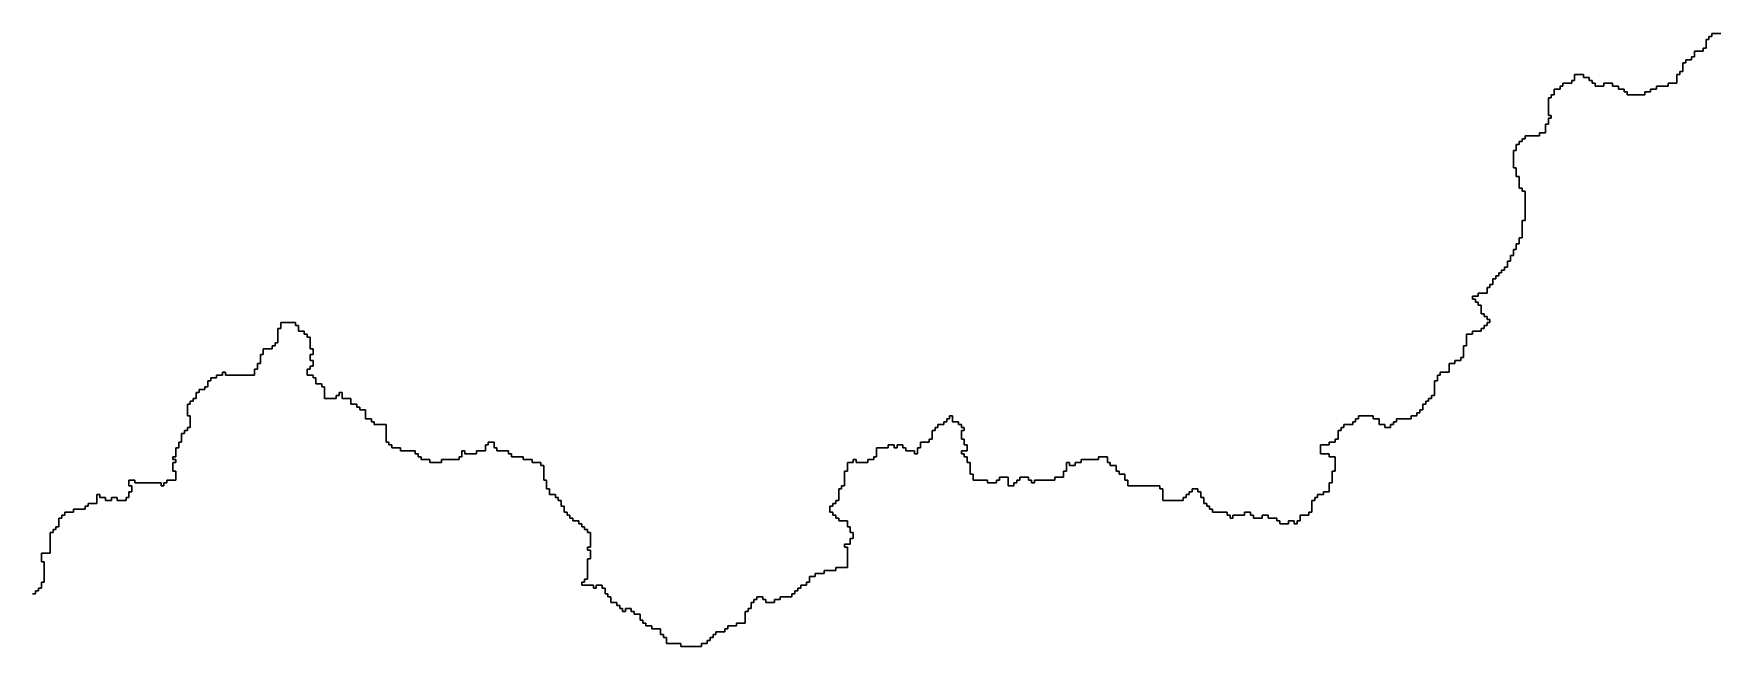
# Model space of a CAD drawing. Header units: inches. Extents: x -98695 to 376223, y 1122520 to 1501782.
# Drawn here: x 157469 to 175251, y 1310130 to 1316608 of the extents above; entities that cross this region are included whole.
import ezdxf

# ---------------------------------------------------------------- set-up
doc = ezdxf.new("R2010")
doc.units = ezdxf.units.IN
doc.header["$MEASUREMENT"] = 0
doc.layers.add('subs1', color=7, linetype='Continuous', true_color=0xc8dcf7)

msp = doc.modelspace()

# ---------------------------------------------------------------- linework, layer by layer
at = {"layer": 'subs1'}
msp.add_lwpolyline([(157457, 1310685), (157488, 1310685), (157488, 1310716), (157519, 1310716), (157519, 1310747), (157550, 1310747), (157550, 1310809), (157581, 1310809), (157581, 1311025), (157550, 1311025), (157550, 1311117), (157642, 1311117), (157642, 1311333), (157673, 1311333), (157673, 1311364), (157704, 1311364), (157704, 1311395), (157735, 1311395), (157735, 1311487), (157766, 1311487), (157766, 1311518), (157797, 1311518), (157797, 1311549), (157889, 1311549), (157889, 1311580), (158013, 1311580), (158013, 1311611), (158043, 1311611), (158043, 1311642), (158136, 1311642), (158136, 1311734), (158167, 1311734), (158167, 1311703), (158228, 1311703), (158228, 1311672), (158290, 1311672), (158290, 1311703), (158352, 1311703), (158352, 1311672), (158444, 1311672), (158444, 1311703), (158475, 1311703), (158475, 1311765), (158506, 1311765), (158506, 1311827), (158475, 1311827), (158475, 1311888), (158537, 1311888), (158537, 1311858), (158815, 1311858), (158815, 1311827), (158845, 1311827), (158845, 1311858), (158876, 1311858), (158876, 1311888), (158969, 1311888), (158969, 1311981), (158938, 1311981), (158938, 1312073), (158969, 1312073), (158969, 1312104), (158938, 1312104), (158938, 1312135), (158969, 1312135), (158969, 1312228), (159000, 1312228), (159000, 1312289), (159030, 1312289), (159030, 1312382), (159061, 1312382), (159061, 1312413), (159092, 1312413), (159092, 1312444), (159123, 1312444), (159123, 1312567), (159092, 1312567), (159092, 1312690), (159123, 1312690), (159123, 1312721), (159154, 1312721), (159154, 1312752), (159185, 1312752), (159185, 1312814), (159216, 1312814), (159216, 1312845), (159277, 1312845), (159277, 1312875), (159308, 1312875), (159308, 1312937), (159339, 1312937), (159339, 1312968), (159401, 1312968), (159401, 1312999), (159462, 1312999), (159462, 1313030), (159493, 1313030), (159493, 1312999), (159802, 1312999), (159802, 1313061), (159833, 1313061), (159833, 1313122), (159863, 1313122), (159863, 1313215), (159894, 1313215), (159894, 1313276), (159987, 1313276), (159987, 1313307), (160018, 1313307), (160018, 1313338), (160048, 1313338), (160048, 1313492), (160079, 1313492), (160079, 1313554), (160234, 1313554), (160234, 1313523), (160264, 1313523), (160264, 1313462), (160326, 1313462), (160326, 1313431), (160357, 1313431), (160357, 1313400), (160388, 1313400), (160388, 1313276), (160419, 1313276), (160419, 1313215), (160388, 1313215), (160388, 1313153), (160419, 1313153), (160419, 1313091), (160388, 1313091), (160388, 1313061), (160357, 1313061), (160357, 1312999), (160419, 1312999), (160419, 1312968), (160449, 1312968), (160449, 1312906), (160511, 1312906), (160511, 1312875), (160542, 1312875), (160542, 1312752), (160665, 1312752), (160665, 1312783), (160696, 1312783), (160696, 1312814), (160727, 1312814), (160727, 1312752), (160820, 1312752), (160820, 1312690), (160881, 1312690), (160881, 1312660), (160912, 1312660), (160912, 1312629), (160974, 1312629), (160974, 1312536), (161036, 1312536), (161036, 1312505), (161066, 1312505), (161066, 1312474), (161190, 1312474), (161190, 1312289), (161221, 1312289), (161221, 1312259), (161251, 1312259), (161251, 1312228), (161344, 1312228), (161344, 1312197), (161498, 1312197), (161498, 1312166), (161529, 1312166), (161529, 1312135), (161560, 1312135), (161560, 1312104), (161652, 1312104), (161652, 1312073), (161776, 1312073), (161776, 1312104), (161961, 1312104), (161961, 1312135), (161992, 1312135), (161992, 1312197), (162023, 1312197), (162023, 1312166), (162146, 1312166), (162146, 1312197), (162239, 1312197), (162239, 1312259), (162269, 1312259), (162269, 1312289), (162331, 1312289), (162331, 1312228), (162362, 1312228), (162362, 1312197), (162485, 1312197), (162485, 1312166), (162516, 1312166), (162516, 1312135), (162640, 1312135), (162640, 1312104), (162732, 1312104), (162732, 1312073), (162825, 1312073), (162825, 1312043), (162856, 1312043), (162856, 1311888), (162886, 1311888), (162886, 1311796), (162917, 1311796), (162917, 1311734), (162979, 1311734), (162979, 1311703), (163010, 1311703), (163010, 1311672), (163041, 1311672), (163041, 1311611), (163071, 1311611), (163071, 1311549), (163102, 1311549), (163102, 1311518), (163133, 1311518), (163133, 1311487), (163164, 1311487), (163164, 1311457), (163226, 1311457), (163226, 1311426), (163257, 1311426), (163257, 1311395), (163287, 1311395), (163287, 1311364), (163318, 1311364), (163318, 1311333), (163349, 1311333), (163349, 1311179), (163318, 1311179), (163318, 1311148), (163349, 1311148), (163349, 1311056), (163318, 1311056), (163318, 1310840), (163287, 1310840), (163287, 1310809), (163257, 1310809), (163257, 1310778), (163380, 1310778), (163380, 1310747), (163411, 1310747), (163411, 1310778), (163472, 1310778), (163472, 1310747), (163503, 1310747), (163503, 1310685), (163534, 1310685), (163534, 1310655), (163565, 1310655), (163565, 1310593), (163627, 1310593), (163627, 1310562), (163658, 1310562), (163658, 1310531), (163688, 1310531), (163688, 1310500), (163719, 1310500), (163719, 1310531), (163781, 1310531), (163781, 1310500), (163812, 1310500), (163812, 1310469), (163873, 1310469), (163873, 1310408), (163904, 1310408), (163904, 1310377), (163935, 1310377), (163935, 1310346), (163997, 1310346), (163997, 1310315), (164089, 1310315), (164089, 1310254), (164120, 1310254), (164120, 1310223), (164151, 1310223), (164151, 1310161), (164305, 1310161), (164305, 1310130), (164521, 1310130), (164521, 1310161), (164583, 1310161), (164583, 1310192), (164614, 1310192), (164614, 1310223), (164645, 1310223), (164645, 1310254), (164675, 1310254), (164675, 1310284), (164768, 1310284), (164768, 1310315), (164799, 1310315), (164799, 1310346), (164891, 1310346), (164891, 1310377), (164984, 1310377), (164984, 1310500), (165015, 1310500), (165015, 1310531), (165046, 1310531), (165046, 1310593), (165076, 1310593), (165076, 1310624), (165107, 1310624), (165107, 1310655), (165169, 1310655), (165169, 1310624), (165200, 1310624), (165200, 1310593), (165292, 1310593), (165292, 1310624), (165354, 1310624), (165354, 1310655), (165477, 1310655), (165477, 1310685), (165508, 1310685), (165508, 1310716), (165539, 1310716), (165539, 1310747), (165570, 1310747), (165570, 1310778), (165632, 1310778), (165632, 1310809), (165663, 1310809), (165663, 1310870), (165724, 1310870), (165724, 1310901), (165817, 1310901), (165817, 1310932), (165940, 1310932), (165940, 1310963), (166064, 1310963), (166064, 1311179), (166033, 1311179), (166033, 1311210), (166094, 1311210), (166094, 1311271), (166125, 1311271), (166125, 1311333), (166094, 1311333), (166094, 1311395), (166064, 1311395), (166064, 1311457), (165971, 1311457), (165971, 1311487), (165940, 1311487), (165940, 1311518), (165909, 1311518), (165909, 1311549), (165878, 1311549), (165878, 1311611), (165909, 1311611), (165909, 1311642), (165940, 1311642), (165940, 1311672), (165971, 1311672), (165971, 1311796), (166002, 1311796), (166002, 1311827), (166033, 1311827), (166033, 1311981), (166064, 1311981), (166064, 1312073), (166125, 1312073), (166125, 1312104), (166156, 1312104), (166156, 1312073), (166280, 1312073), (166280, 1312104), (166341, 1312104), (166341, 1312135), (166372, 1312135), (166372, 1312228), (166495, 1312228), (166495, 1312259), (166557, 1312259), (166557, 1312228), (166588, 1312228), (166588, 1312259), (166650, 1312259), (166650, 1312228), (166681, 1312228), (166681, 1312197), (166773, 1312197), (166773, 1312166), (166804, 1312166), (166804, 1312228), (166835, 1312228), (166835, 1312289), (166927, 1312289), (166927, 1312320), (166958, 1312320), (166958, 1312413), (166989, 1312413), (166989, 1312444), (167020, 1312444), (167020, 1312474), (167082, 1312474), (167082, 1312505), (167112, 1312505), (167112, 1312536), (167143, 1312536), (167143, 1312567), (167174, 1312567), (167174, 1312505), (167236, 1312505), (167236, 1312474), (167267, 1312474), (167267, 1312444), (167297, 1312444), (167297, 1312413), (167267, 1312413), (167267, 1312320), (167297, 1312320), (167297, 1312259), (167328, 1312259), (167328, 1312197), (167267, 1312197), (167267, 1312166), (167297, 1312166), (167297, 1312135), (167328, 1312135), (167328, 1312073), (167359, 1312073), (167359, 1311950), (167390, 1311950), (167390, 1311888), (167544, 1311888), (167544, 1311858), (167637, 1311858), (167637, 1311888), (167668, 1311888), (167668, 1311919), (167760, 1311919), (167760, 1311827), (167822, 1311827), (167822, 1311858), (167853, 1311858), (167853, 1311888), (167884, 1311888), (167884, 1311919), (167976, 1311919), (167976, 1311888), (168007, 1311888), (168007, 1311858), (168038, 1311858), (168038, 1311888), (168254, 1311888), (168254, 1311919), (168346, 1311919), (168346, 1311981), (168377, 1311981), (168377, 1312073), (168408, 1312073), (168408, 1312043), (168470, 1312043), (168470, 1312073), (168531, 1312073), (168531, 1312104), (168716, 1312104), (168716, 1312135), (168809, 1312135), (168809, 1312073), (168840, 1312073), (168840, 1312043), (168901, 1312043), (168901, 1311981), (168932, 1311981), (168932, 1311950), (168994, 1311950), (168994, 1311888), (169025, 1311888), (169025, 1311827), (169364, 1311827), (169364, 1311796), (169395, 1311796), (169395, 1311672), (169611, 1311672), (169611, 1311703), (169642, 1311703), (169642, 1311734), (169673, 1311734), (169673, 1311765), (169704, 1311765), (169704, 1311796), (169765, 1311796), (169765, 1311765), (169796, 1311765), (169796, 1311703), (169827, 1311703), (169827, 1311642), (169858, 1311642), (169858, 1311611), (169889, 1311611), (169889, 1311580), (169919, 1311580), (169919, 1311549), (170074, 1311549), (170074, 1311518), (170105, 1311518), (170105, 1311487), (170135, 1311487), (170135, 1311518), (170259, 1311518), (170259, 1311549), (170320, 1311549), (170320, 1311518), (170351, 1311518), (170351, 1311487), (170444, 1311487), (170444, 1311518), (170506, 1311518), (170506, 1311487), (170598, 1311487), (170598, 1311457), (170629, 1311457), (170629, 1311426), (170721, 1311426), (170721, 1311457), (170783, 1311457), (170783, 1311426), (170814, 1311426), (170814, 1311457), (170845, 1311457), (170845, 1311518), (170937, 1311518), (170937, 1311549), (170968, 1311549), (170968, 1311672), (170999, 1311672), (170999, 1311703), (171030, 1311703), (171030, 1311734), (171092, 1311734), (171092, 1311765), (171153, 1311765), (171153, 1311858), (171184, 1311858), (171184, 1311981), (171215, 1311981), (171215, 1312135), (171153, 1312135), (171153, 1312166), (171061, 1312166), (171061, 1312259), (171153, 1312259), (171153, 1312289), (171215, 1312289), (171215, 1312320), (171246, 1312320), (171246, 1312413), (171277, 1312413), (171277, 1312444), (171308, 1312444), (171308, 1312474), (171400, 1312474), (171400, 1312505), (171431, 1312505), (171431, 1312536), (171462, 1312536), (171462, 1312567), (171616, 1312567), (171616, 1312536), (171678, 1312536), (171678, 1312474), (171739, 1312474), (171739, 1312444), (171801, 1312444), (171801, 1312474), (171832, 1312474), (171832, 1312505), (171863, 1312505), (171863, 1312536), (172017, 1312536), (172017, 1312567), (172079, 1312567), (172079, 1312598), (172110, 1312598), (172110, 1312629), (172140, 1312629), (172140, 1312690), (172171, 1312690), (172171, 1312721), (172202, 1312721), (172202, 1312752), (172233, 1312752), (172233, 1312783), (172264, 1312783), (172264, 1312937), (172295, 1312937), (172295, 1312999), (172325, 1312999), (172325, 1313030), (172418, 1313030), (172418, 1313122), (172480, 1313122), (172480, 1313153), (172541, 1313153), (172541, 1313184), (172572, 1313184), (172572, 1313307), (172603, 1313307), (172603, 1313431), (172665, 1313431), (172665, 1313462), (172757, 1313462), (172757, 1313492), (172788, 1313492), (172788, 1313523), (172819, 1313523), (172819, 1313554), (172850, 1313554), (172850, 1313585), (172819, 1313585), (172819, 1313616), (172788, 1313616), (172788, 1313647), (172757, 1313647), (172757, 1313739), (172726, 1313739), (172726, 1313770), (172696, 1313770), (172696, 1313801), (172665, 1313801), (172665, 1313832), (172726, 1313832), (172726, 1313863), (172819, 1313863), (172819, 1313924), (172850, 1313924), (172850, 1313955), (172881, 1313955), (172881, 1314017), (172912, 1314017), (172912, 1314048), (172942, 1314048), (172942, 1314079), (172973, 1314079), (172973, 1314109), (173004, 1314109), (173004, 1314140), (173035, 1314140), (173035, 1314202), (173066, 1314202), (173066, 1314264), (173097, 1314264), (173097, 1314325), (173128, 1314325), (173128, 1314387), (173158, 1314387), (173158, 1314449), (173189, 1314449), (173189, 1314634), (173220, 1314634), (173220, 1314942), (173189, 1314942), (173189, 1314973), (173158, 1314973), (173158, 1315096), (173128, 1315096), (173128, 1315189), (173097, 1315189), (173097, 1315374), (173128, 1315374), (173128, 1315436), (173158, 1315436), (173158, 1315467), (173189, 1315467), (173189, 1315497), (173220, 1315497), (173220, 1315528), (173374, 1315528), (173374, 1315559), (173436, 1315559), (173436, 1315652), (173467, 1315652), (173467, 1315713), (173498, 1315713), (173498, 1315744), (173467, 1315744), (173467, 1315929), (173498, 1315929), (173498, 1315960), (173529, 1315960), (173529, 1316022), (173590, 1316022), (173590, 1316053), (173621, 1316053), (173621, 1316084), (173714, 1316084), (173714, 1316114), (173744, 1316114), (173744, 1316176), (173837, 1316176), (173837, 1316145), (173899, 1316145), (173899, 1316114), (173930, 1316114), (173930, 1316084), (173960, 1316084), (173960, 1316053), (174053, 1316053), (174053, 1316084), (174145, 1316084), (174145, 1316053), (174207, 1316053), (174207, 1316022), (174269, 1316022), (174269, 1315991), (174300, 1315991), (174300, 1315960), (174485, 1315960), (174485, 1315991), (174546, 1315991), (174546, 1316022), (174608, 1316022), (174608, 1316053), (174732, 1316053), (174732, 1316084), (174824, 1316084), (174824, 1316176), (174855, 1316176), (174855, 1316207), (174886, 1316207), (174886, 1316299), (174917, 1316299), (174917, 1316330), (174978, 1316330), (174978, 1316361), (175009, 1316361), (175009, 1316423), (175102, 1316423), (175102, 1316454), (175133, 1316454), (175133, 1316546), (175163, 1316546), (175163, 1316577), (175194, 1316577), (175194, 1316608), (175287, 1316608)], dxfattribs=at)
msp.add_polyline3d([(175287, 1316608, 0), (175194, 1316608, 0), (175194, 1316577, 0), (175163, 1316577, 0), (175163, 1316546, 0), (175133, 1316546, 0), (175133, 1316454, 0), (175102, 1316454, 0), (175102, 1316423, 0), (175009, 1316423, 0), (175009, 1316361, 0), (174978, 1316361, 0), (174978, 1316330, 0), (174917, 1316330, 0), (174917, 1316299, 0), (174886, 1316299, 0), (174886, 1316207, 0), (174855, 1316207, 0), (174855, 1316176, 0), (174824, 1316176, 0), (174824, 1316084, 0), (174732, 1316084, 0), (174732, 1316053, 0), (174608, 1316053, 0), (174608, 1316022, 0), (174546, 1316022, 0), (174546, 1315991, 0), (174485, 1315991, 0), (174485, 1315960, 0), (174300, 1315960, 0), (174300, 1315991, 0), (174269, 1315991, 0), (174269, 1316022, 0), (174207, 1316022, 0), (174207, 1316053, 0), (174145, 1316053, 0), (174145, 1316084, 0), (174053, 1316084, 0), (174053, 1316053, 0), (173960, 1316053, 0), (173960, 1316084, 0), (173930, 1316084, 0), (173930, 1316114, 0), (173899, 1316114, 0), (173899, 1316145, 0), (173837, 1316145, 0), (173837, 1316176, 0), (173744, 1316176, 0), (173744, 1316114, 0), (173714, 1316114, 0), (173714, 1316084, 0), (173621, 1316084, 0), (173621, 1316053, 0), (173590, 1316053, 0), (173590, 1316022, 0), (173529, 1316022, 0), (173529, 1315960, 0), (173498, 1315960, 0), (173498, 1315929, 0), (173467, 1315929, 0), (173467, 1315744, 0), (173498, 1315744, 0), (173498, 1315713, 0), (173467, 1315713, 0), (173467, 1315652, 0), (173436, 1315652, 0), (173436, 1315559, 0), (173374, 1315559, 0), (173374, 1315528, 0), (173220, 1315528, 0), (173220, 1315497, 0), (173189, 1315497, 0), (173189, 1315467, 0), (173158, 1315467, 0), (173158, 1315436, 0), (173128, 1315436, 0), (173128, 1315374, 0), (173097, 1315374, 0), (173097, 1315189, 0), (173128, 1315189, 0), (173128, 1315096, 0), (173158, 1315096, 0), (173158, 1314973, 0), (173189, 1314973, 0), (173189, 1314942, 0), (173220, 1314942, 0), (173220, 1314634, 0), (173189, 1314634, 0), (173189, 1314449, 0), (173158, 1314449, 0), (173158, 1314387, 0), (173128, 1314387, 0), (173128, 1314325, 0), (173097, 1314325, 0), (173097, 1314264, 0), (173066, 1314264, 0), (173066, 1314202, 0), (173035, 1314202, 0), (173035, 1314140, 0), (173004, 1314140, 0), (173004, 1314109, 0), (172973, 1314109, 0), (172973, 1314079, 0), (172942, 1314079, 0), (172942, 1314048, 0), (172912, 1314048, 0), (172912, 1314017, 0), (172881, 1314017, 0), (172881, 1313955, 0), (172850, 1313955, 0), (172850, 1313924, 0), (172819, 1313924, 0), (172819, 1313863, 0), (172726, 1313863, 0), (172726, 1313832, 0), (172665, 1313832, 0), (172665, 1313801, 0), (172696, 1313801, 0), (172696, 1313770, 0), (172726, 1313770, 0), (172726, 1313739, 0), (172757, 1313739, 0), (172757, 1313647, 0), (172788, 1313647, 0), (172788, 1313616, 0), (172819, 1313616, 0), (172819, 1313585, 0), (172850, 1313585, 0), (172850, 1313554, 0), (172819, 1313554, 0), (172819, 1313523, 0), (172788, 1313523, 0), (172788, 1313492, 0), (172757, 1313492, 0), (172757, 1313462, 0), (172665, 1313462, 0), (172665, 1313431, 0), (172603, 1313431, 0), (172603, 1313307, 0), (172572, 1313307, 0), (172572, 1313184, 0), (172541, 1313184, 0), (172541, 1313153, 0), (172480, 1313153, 0), (172480, 1313122, 0), (172418, 1313122, 0), (172418, 1313030, 0), (172325, 1313030, 0), (172325, 1312999, 0), (172295, 1312999, 0), (172295, 1312937, 0), (172264, 1312937, 0), (172264, 1312783, 0), (172233, 1312783, 0), (172233, 1312752, 0), (172202, 1312752, 0), (172202, 1312721, 0), (172171, 1312721, 0), (172171, 1312690, 0), (172140, 1312690, 0), (172140, 1312629, 0), (172110, 1312629, 0), (172110, 1312598, 0), (172079, 1312598, 0), (172079, 1312567, 0), (172017, 1312567, 0), (172017, 1312536, 0), (171863, 1312536, 0), (171863, 1312505, 0), (171832, 1312505, 0), (171832, 1312474, 0), (171801, 1312474, 0), (171801, 1312444, 0), (171739, 1312444, 0), (171739, 1312474, 0), (171678, 1312474, 0), (171678, 1312536, 0), (171616, 1312536, 0), (171616, 1312567, 0), (171462, 1312567, 0), (171462, 1312536, 0), (171431, 1312536, 0), (171431, 1312505, 0), (171400, 1312505, 0), (171400, 1312474, 0), (171308, 1312474, 0), (171308, 1312444, 0), (171277, 1312444, 0), (171277, 1312413, 0), (171246, 1312413, 0), (171246, 1312320, 0), (171215, 1312320, 0), (171215, 1312289, 0), (171153, 1312289, 0), (171153, 1312259, 0), (171061, 1312259, 0), (171061, 1312166, 0), (171153, 1312166, 0), (171153, 1312135, 0), (171215, 1312135, 0), (171215, 1311981, 0), (171184, 1311981, 0), (171184, 1311858, 0), (171153, 1311858, 0), (171153, 1311765, 0), (171092, 1311765, 0), (171092, 1311734, 0), (171030, 1311734, 0), (171030, 1311703, 0), (170999, 1311703, 0), (170999, 1311672, 0), (170968, 1311672, 0), (170968, 1311549, 0), (170937, 1311549, 0), (170937, 1311518, 0), (170845, 1311518, 0), (170845, 1311457, 0), (170814, 1311457, 0), (170814, 1311426, 0), (170783, 1311426, 0), (170783, 1311457, 0), (170721, 1311457, 0), (170721, 1311426, 0), (170629, 1311426, 0), (170629, 1311457, 0), (170598, 1311457, 0), (170598, 1311487, 0), (170506, 1311487, 0), (170506, 1311518, 0), (170444, 1311518, 0), (170444, 1311487, 0), (170351, 1311487, 0), (170351, 1311518, 0), (170320, 1311518, 0), (170320, 1311549, 0), (170259, 1311549, 0), (170259, 1311518, 0), (170135, 1311518, 0), (170135, 1311487, 0), (170105, 1311487, 0), (170105, 1311518, 0), (170074, 1311518, 0), (170074, 1311549, 0), (169919, 1311549, 0), (169919, 1311580, 0), (169889, 1311580, 0), (169889, 1311611, 0), (169858, 1311611, 0), (169858, 1311642, 0), (169827, 1311642, 0), (169827, 1311703, 0), (169796, 1311703, 0), (169796, 1311765, 0), (169765, 1311765, 0), (169765, 1311796, 0), (169704, 1311796, 0), (169704, 1311765, 0), (169673, 1311765, 0), (169673, 1311734, 0), (169642, 1311734, 0), (169642, 1311703, 0), (169611, 1311703, 0), (169611, 1311672, 0), (169395, 1311672, 0), (169395, 1311796, 0), (169364, 1311796, 0), (169364, 1311827, 0), (169025, 1311827, 0), (169025, 1311888, 0), (168994, 1311888, 0), (168994, 1311950, 0), (168932, 1311950, 0), (168932, 1311981, 0), (168901, 1311981, 0), (168901, 1312043, 0), (168840, 1312043, 0), (168840, 1312073, 0), (168809, 1312073, 0), (168809, 1312135, 0), (168716, 1312135, 0), (168716, 1312104, 0), (168531, 1312104, 0), (168531, 1312073, 0), (168470, 1312073, 0), (168470, 1312043, 0), (168408, 1312043, 0), (168408, 1312073, 0), (168377, 1312073, 0), (168377, 1311981, 0), (168346, 1311981, 0), (168346, 1311919, 0), (168254, 1311919, 0), (168254, 1311888, 0), (168038, 1311888, 0), (168038, 1311858, 0), (168007, 1311858, 0), (168007, 1311888, 0), (167976, 1311888, 0), (167976, 1311919, 0), (167884, 1311919, 0), (167884, 1311888, 0), (167853, 1311888, 0), (167853, 1311858, 0), (167822, 1311858, 0), (167822, 1311827, 0), (167760, 1311827, 0), (167760, 1311919, 0), (167668, 1311919, 0), (167668, 1311888, 0), (167637, 1311888, 0), (167637, 1311858, 0), (167544, 1311858, 0), (167544, 1311888, 0), (167390, 1311888, 0), (167390, 1311950, 0), (167359, 1311950, 0), (167359, 1312073, 0), (167328, 1312073, 0), (167328, 1312135, 0), (167297, 1312135, 0), (167297, 1312166, 0), (167267, 1312166, 0), (167267, 1312197, 0), (167328, 1312197, 0), (167328, 1312259, 0), (167297, 1312259, 0), (167297, 1312320, 0), (167267, 1312320, 0), (167267, 1312413, 0), (167297, 1312413, 0), (167297, 1312444, 0), (167267, 1312444, 0), (167267, 1312474, 0), (167236, 1312474, 0), (167236, 1312505, 0), (167174, 1312505, 0), (167174, 1312567, 0), (167143, 1312567, 0), (167143, 1312536, 0), (167112, 1312536, 0), (167112, 1312505, 0), (167082, 1312505, 0), (167082, 1312474, 0), (167020, 1312474, 0), (167020, 1312444, 0), (166989, 1312444, 0), (166989, 1312413, 0), (166958, 1312413, 0), (166958, 1312320, 0), (166927, 1312320, 0), (166927, 1312289, 0), (166835, 1312289, 0), (166835, 1312228, 0), (166804, 1312228, 0), (166804, 1312166, 0), (166773, 1312166, 0), (166773, 1312197, 0), (166681, 1312197, 0), (166681, 1312228, 0), (166650, 1312228, 0), (166650, 1312259, 0), (166588, 1312259, 0), (166588, 1312228, 0), (166557, 1312228, 0), (166557, 1312259, 0), (166495, 1312259, 0), (166495, 1312228, 0), (166372, 1312228, 0), (166372, 1312135, 0), (166341, 1312135, 0), (166341, 1312104, 0), (166280, 1312104, 0), (166280, 1312073, 0), (166156, 1312073, 0), (166156, 1312104, 0), (166125, 1312104, 0), (166125, 1312073, 0), (166064, 1312073, 0), (166064, 1311981, 0), (166033, 1311981, 0), (166033, 1311827, 0), (166002, 1311827, 0), (166002, 1311796, 0), (165971, 1311796, 0), (165971, 1311672, 0), (165940, 1311672, 0), (165940, 1311642, 0), (165909, 1311642, 0), (165909, 1311611, 0), (165878, 1311611, 0), (165878, 1311549, 0), (165909, 1311549, 0), (165909, 1311518, 0), (165940, 1311518, 0), (165940, 1311487, 0), (165971, 1311487, 0), (165971, 1311457, 0), (166064, 1311457, 0), (166064, 1311395, 0), (166094, 1311395, 0), (166094, 1311333, 0), (166125, 1311333, 0), (166125, 1311271, 0), (166094, 1311271, 0), (166094, 1311210, 0), (166033, 1311210, 0), (166033, 1311179, 0), (166064, 1311179, 0), (166064, 1310963, 0), (165940, 1310963, 0), (165940, 1310932, 0), (165817, 1310932, 0), (165817, 1310901, 0), (165724, 1310901, 0), (165724, 1310870, 0), (165663, 1310870, 0), (165663, 1310809, 0), (165632, 1310809, 0), (165632, 1310778, 0), (165570, 1310778, 0), (165570, 1310747, 0), (165539, 1310747, 0), (165539, 1310716, 0), (165508, 1310716, 0), (165508, 1310685, 0), (165477, 1310685, 0), (165477, 1310655, 0), (165354, 1310655, 0), (165354, 1310624, 0), (165292, 1310624, 0), (165292, 1310593, 0), (165200, 1310593, 0), (165200, 1310624, 0), (165169, 1310624, 0), (165169, 1310655, 0), (165107, 1310655, 0), (165107, 1310624, 0), (165076, 1310624, 0), (165076, 1310593, 0), (165046, 1310593, 0), (165046, 1310531, 0), (165015, 1310531, 0), (165015, 1310500, 0), (164984, 1310500, 0), (164984, 1310377, 0), (164891, 1310377, 0), (164891, 1310346, 0), (164799, 1310346, 0), (164799, 1310315, 0), (164768, 1310315, 0), (164768, 1310284, 0), (164675, 1310284, 0), (164675, 1310254, 0), (164645, 1310254, 0), (164645, 1310223, 0), (164614, 1310223, 0), (164614, 1310192, 0), (164583, 1310192, 0), (164583, 1310161, 0), (164521, 1310161, 0), (164521, 1310130, 0), (164305, 1310130, 0), (164305, 1310161, 0), (164151, 1310161, 0), (164151, 1310223, 0), (164120, 1310223, 0), (164120, 1310254, 0), (164089, 1310254, 0), (164089, 1310315, 0), (163997, 1310315, 0), (163997, 1310346, 0), (163935, 1310346, 0), (163935, 1310377, 0), (163904, 1310377, 0), (163904, 1310408, 0), (163873, 1310408, 0), (163873, 1310469, 0), (163812, 1310469, 0), (163812, 1310500, 0), (163781, 1310500, 0), (163781, 1310531, 0), (163719, 1310531, 0), (163719, 1310500, 0), (163688, 1310500, 0), (163688, 1310531, 0), (163658, 1310531, 0), (163658, 1310562, 0), (163627, 1310562, 0), (163627, 1310593, 0), (163565, 1310593, 0), (163565, 1310655, 0), (163534, 1310655, 0), (163534, 1310685, 0), (163503, 1310685, 0), (163503, 1310747, 0), (163472, 1310747, 0), (163472, 1310778, 0), (163411, 1310778, 0), (163411, 1310747, 0), (163380, 1310747, 0), (163380, 1310778, 0), (163257, 1310778, 0), (163257, 1310809, 0), (163287, 1310809, 0), (163287, 1310840, 0), (163318, 1310840, 0), (163318, 1311056, 0), (163349, 1311056, 0), (163349, 1311148, 0), (163318, 1311148, 0), (163318, 1311179, 0), (163349, 1311179, 0), (163349, 1311333, 0), (163318, 1311333, 0), (163318, 1311364, 0), (163287, 1311364, 0), (163287, 1311395, 0), (163257, 1311395, 0), (163257, 1311426, 0), (163226, 1311426, 0), (163226, 1311457, 0), (163164, 1311457, 0), (163164, 1311487, 0), (163133, 1311487, 0), (163133, 1311518, 0), (163102, 1311518, 0), (163102, 1311549, 0), (163071, 1311549, 0), (163071, 1311611, 0), (163041, 1311611, 0), (163041, 1311672, 0), (163010, 1311672, 0), (163010, 1311703, 0), (162979, 1311703, 0), (162979, 1311734, 0), (162917, 1311734, 0), (162917, 1311796, 0), (162886, 1311796, 0), (162886, 1311888, 0), (162856, 1311888, 0), (162856, 1312043, 0), (162825, 1312043, 0), (162825, 1312073, 0), (162732, 1312073, 0), (162732, 1312104, 0), (162640, 1312104, 0), (162640, 1312135, 0), (162516, 1312135, 0), (162516, 1312166, 0), (162485, 1312166, 0), (162485, 1312197, 0), (162362, 1312197, 0), (162362, 1312228, 0), (162331, 1312228, 0), (162331, 1312289, 0), (162269, 1312289, 0), (162269, 1312259, 0), (162239, 1312259, 0), (162239, 1312197, 0), (162146, 1312197, 0), (162146, 1312166, 0), (162023, 1312166, 0), (162023, 1312197, 0), (161992, 1312197, 0), (161992, 1312135, 0), (161961, 1312135, 0), (161961, 1312104, 0), (161776, 1312104, 0), (161776, 1312073, 0), (161652, 1312073, 0), (161652, 1312104, 0), (161560, 1312104, 0), (161560, 1312135, 0), (161529, 1312135, 0), (161529, 1312166, 0), (161498, 1312166, 0), (161498, 1312197, 0), (161344, 1312197, 0), (161344, 1312228, 0), (161251, 1312228, 0), (161251, 1312259, 0), (161221, 1312259, 0), (161221, 1312289, 0), (161190, 1312289, 0), (161190, 1312474, 0), (161066, 1312474, 0), (161066, 1312505, 0), (161036, 1312505, 0), (161036, 1312536, 0), (160974, 1312536, 0), (160974, 1312629, 0), (160912, 1312629, 0), (160912, 1312660, 0), (160881, 1312660, 0), (160881, 1312690, 0), (160820, 1312690, 0), (160820, 1312752, 0), (160727, 1312752, 0), (160727, 1312814, 0), (160696, 1312814, 0), (160696, 1312783, 0), (160665, 1312783, 0), (160665, 1312752, 0), (160542, 1312752, 0), (160542, 1312875, 0), (160511, 1312875, 0), (160511, 1312906, 0), (160449, 1312906, 0), (160449, 1312968, 0), (160419, 1312968, 0), (160419, 1312999, 0), (160357, 1312999, 0), (160357, 1313061, 0), (160388, 1313061, 0), (160388, 1313091, 0), (160419, 1313091, 0), (160419, 1313153, 0), (160388, 1313153, 0), (160388, 1313215, 0), (160419, 1313215, 0), (160419, 1313276, 0), (160388, 1313276, 0), (160388, 1313400, 0), (160357, 1313400, 0), (160357, 1313431, 0), (160326, 1313431, 0), (160326, 1313462, 0), (160264, 1313462, 0), (160264, 1313523, 0), (160234, 1313523, 0), (160234, 1313554, 0), (160079, 1313554, 0), (160079, 1313492, 0), (160048, 1313492, 0), (160048, 1313338, 0), (160018, 1313338, 0), (160018, 1313307, 0), (159987, 1313307, 0), (159987, 1313276, 0), (159894, 1313276, 0), (159894, 1313215, 0), (159863, 1313215, 0), (159863, 1313122, 0), (159833, 1313122, 0), (159833, 1313061, 0), (159802, 1313061, 0), (159802, 1312999, 0), (159493, 1312999, 0), (159493, 1313030, 0), (159462, 1313030, 0), (159462, 1312999, 0), (159401, 1312999, 0), (159401, 1312968, 0), (159339, 1312968, 0), (159339, 1312937, 0), (159308, 1312937, 0), (159308, 1312875, 0), (159277, 1312875, 0), (159277, 1312845, 0), (159216, 1312845, 0), (159216, 1312814, 0), (159185, 1312814, 0), (159185, 1312752, 0), (159154, 1312752, 0), (159154, 1312721, 0), (159123, 1312721, 0), (159123, 1312690, 0), (159092, 1312690, 0), (159092, 1312567, 0), (159123, 1312567, 0), (159123, 1312444, 0), (159092, 1312444, 0), (159092, 1312413, 0), (159061, 1312413, 0), (159061, 1312382, 0), (159030, 1312382, 0), (159030, 1312289, 0), (159000, 1312289, 0), (159000, 1312228, 0), (158969, 1312228, 0), (158969, 1312135, 0), (158938, 1312135, 0), (158938, 1312104, 0), (158969, 1312104, 0), (158969, 1312073, 0), (158938, 1312073, 0), (158938, 1311981, 0), (158969, 1311981, 0), (158969, 1311888, 0), (158876, 1311888, 0), (158876, 1311858, 0), (158845, 1311858, 0), (158845, 1311827, 0), (158815, 1311827, 0), (158815, 1311858, 0), (158537, 1311858, 0), (158537, 1311888, 0), (158475, 1311888, 0), (158475, 1311827, 0), (158506, 1311827, 0), (158506, 1311765, 0), (158475, 1311765, 0), (158475, 1311703, 0), (158444, 1311703, 0), (158444, 1311672, 0), (158352, 1311672, 0), (158352, 1311703, 0), (158290, 1311703, 0), (158290, 1311672, 0), (158228, 1311672, 0), (158228, 1311703, 0), (158167, 1311703, 0), (158167, 1311734, 0), (158136, 1311734, 0), (158136, 1311642, 0), (158043, 1311642, 0), (158043, 1311611, 0), (158013, 1311611, 0), (158013, 1311580, 0), (157889, 1311580, 0), (157889, 1311549, 0), (157797, 1311549, 0), (157797, 1311518, 0), (157766, 1311518, 0), (157766, 1311487, 0), (157735, 1311487, 0), (157735, 1311395, 0), (157704, 1311395, 0), (157704, 1311364, 0), (157673, 1311364, 0), (157673, 1311333, 0), (157642, 1311333, 0), (157642, 1311117, 0), (157550, 1311117, 0), (157550, 1311025, 0), (157581, 1311025, 0), (157581, 1310809, 0), (157550, 1310809, 0), (157550, 1310747, 0), (157519, 1310747, 0), (157519, 1310716, 0), (157488, 1310716, 0), (157488, 1310685, 0), (157457, 1310685, 0)], dxfattribs=at)

doc.saveas('drawing.dxf')
